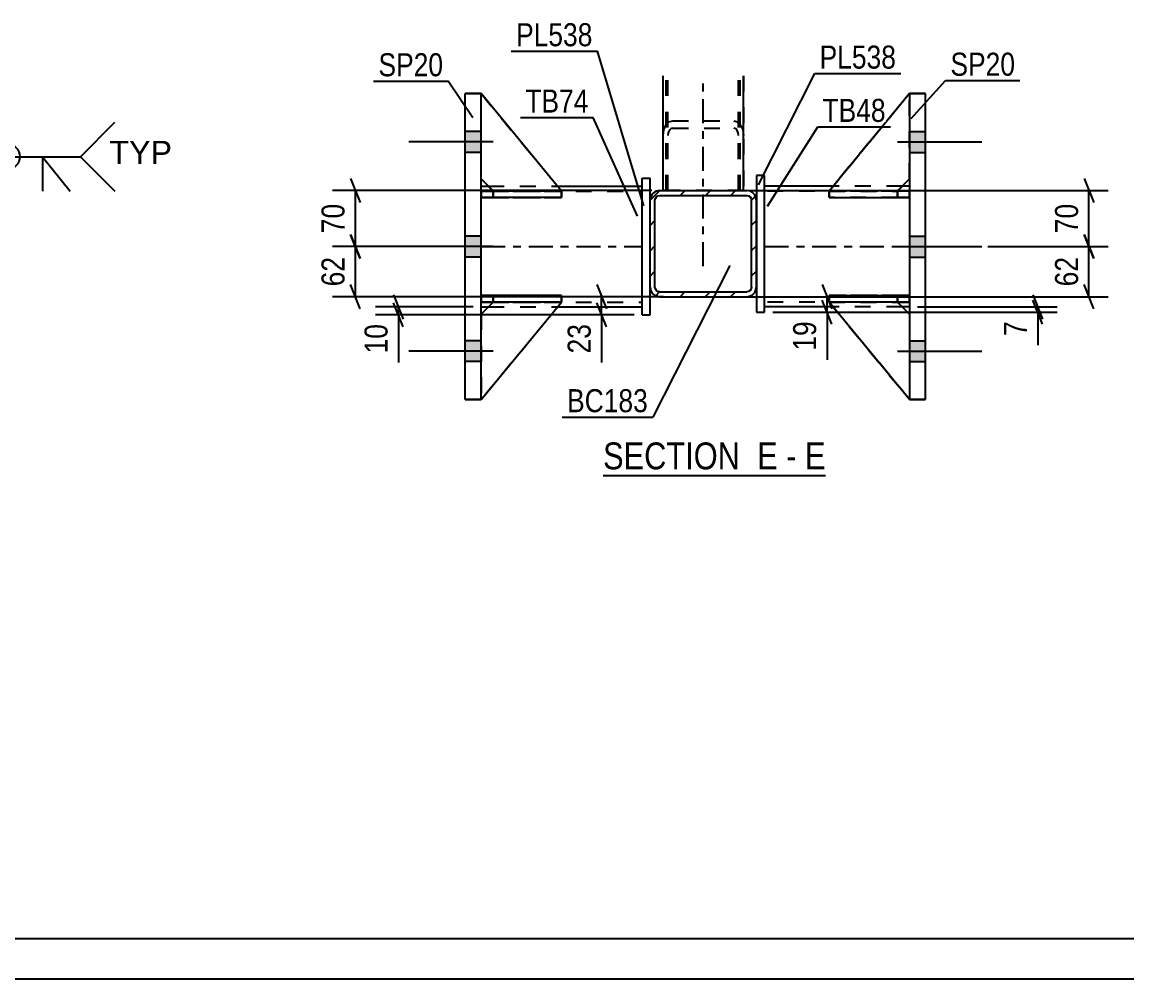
# Model space of a CAD drawing. Header units: millimetres. Extents: x -90 to 751, y -419 to 175.
# Drawn here: x 158.1 to 295.4, y -419.4 to -300.5 of the extents above; entities that cross this region are included whole.
import ezdxf

# ---------------------------------------------------------------- set-up
doc = ezdxf.new("R2010")
doc.units = ezdxf.units.MM
doc.linetypes.add('DXK_LINE_DOT2', pattern=[3.9198, 1.9599, -1.9599])
doc.linetypes.add('DXK_LINE_DOT3', pattern=[5.9187, 2.979, -0.9799, 0.9799, -0.9799])
doc.styles.add('Arial', font='ARIAL.TTF', dxfattribs={"height": 0.2})
doc.styles.add('Arial Narrow', font='ARIALN.TTF', dxfattribs={"height": 0.2})

# ---------------------------------------------------------------- blocks, each defined once
blk = doc.blocks.new('Unknown-814409720-18 - 1252')
at = {"color": 6, "linetype": 'Continuous'}
blk.add_line((230.33, -356.84), (257.98, -356.84), dxfattribs=at)
at = {"color": 0, "linetype": 'Continuous'}
for points in [[(248.44, -356.09), (248.44, -352.59), (230.33, -352.59), (230.33, -356.09)], [(252.05, -356.09), (252.05, -352.59), (249.49, -352.59), (249.49, -356.09)], [(254.37, -356.09), (254.37, -352.59), (253.1, -352.59), (253.1, -356.09)], [(257.98, -356.09), (257.98, -352.59), (255.42, -352.59), (255.42, -356.09)]]:
    blk.add_wipeout(points, dxfattribs=at)
at = {"color": 7, "linetype": 'Continuous', "style": 'Arial Narrow'}
for s, p in [('SECTION ', (230.33, -356.09)), ('E', (249.49, -356.09)), ('E', (255.42, -356.09)), ('-', (253.1, -356.09))]:
    blk.add_text(s, height=3.34, dxfattribs=at).set_placement(p)
blk = doc.blocks.new('Unknown-814409720-1133')
at = {"color": 5, "linetype": 'Continuous'}
for p, q in [((-85.09, -414.4), (745.91, -414.4)), ((-90.09, -419.4), (750.91, -419.4))]:
    blk.add_line(p, q, dxfattribs=at)
blk = doc.blocks.new('Part-814409720-1349 - 1252')
at = {"color": 7, "linetype": 'DXK_LINE_DOT2'}
for p, q in [((268.41, -309.4), (258.41, -321.51)), ((258.41, -321.51), (268.41, -309.4)), ((268.41, -320.01), (268.41, -309.4)), ((266.91, -321.51), (268.41, -320.01)), ((266.91, -321.51), (268.41, -320.01)), ((258.41, -321.51), (266.91, -321.51)), ((258.41, -321.51), (258.41, -321.51)), ((266.91, -321.51), (258.41, -321.51)), ((266.91, -321.51), (266.91, -321.51))]:
    blk.add_line(p, q, dxfattribs=at)
blk = doc.blocks.new('Part-814409720-1311 - 1252')
at = {"color": 2, "linetype": 'Continuous'}
for p, q in [((258.91, -320.91), (250.41, -320.91)), ((268.41, -320.91), (267.51, -320.91)), ((258.9, -335.91), (250.41, -335.91)), ((268.41, -335.91), (267.5, -335.91))]:
    blk.add_line(p, q, dxfattribs=at)
at = {"color": 7, "linetype": 'DXK_LINE_DOT2'}
for p, q in [((250.41, -335.91), (250.41, -320.91)), ((267.51, -320.91), (258.91, -320.91)), ((268.41, -320.91), (268.41, -335.91)), ((268.41, -321.51), (250.41, -321.51)), ((268.41, -335.31), (250.41, -335.31)), ((267.5, -335.91), (258.9, -335.91))]:
    blk.add_line(p, q, dxfattribs=at)
at = {"color": 7, "linetype": 'DXK_LINE_DOT3'}
blk.add_line((250.41, -328.41), (268.41, -328.41), dxfattribs=at)
blk = doc.blocks.new('Part-814409720-1264 - 1252')
at = {"color": 7, "linetype": 'DXK_LINE_DOT2'}
for p, q in [((237.78, -321.45), (237.78, -307.19)), ((238.18, -321.45), (238.18, -307.19)), ((247.38, -321.45), (247.38, -307.19)), ((247.78, -307.19), (247.78, -321.45)), ((247.78, -321.45), (237.78, -321.45)), ((237.78, -321.45), (237.78, -321.45)), ((237.78, -321.45), (247.78, -321.45)), ((247.78, -321.45), (247.78, -321.45))]:
    blk.add_line(p, q, dxfattribs=at)
at = {"color": 7, "linetype": 'DXK_LINE_DOT3'}
blk.add_line((242.78, -330.84), (242.78, -307.19), dxfattribs=at)
blk = doc.blocks.new('Part-814409720-1265 - 1252')
at = {"color": 2, "linetype": 'Continuous'}
for p, q in [((237.78, -321.45), (237.78, -307.19)), ((247.78, -321.45), (247.78, -307.19))]:
    blk.add_line(p, q, dxfattribs=at)
at = {"color": 7, "linetype": 'DXK_LINE_DOT2'}
for p, q in [((238.38, -321.45), (238.38, -307.19)), ((247.18, -321.45), (247.18, -307.19)), ((238.13, -313.31), (238.52, -312.91)), ((238.52, -312.91), (238.98, -312.77)), ((238.98, -312.77), (246.58, -312.77)), ((246.58, -312.77), (247.04, -312.91)), ((247.04, -312.91), (247.43, -313.31)), ((237.78, -314.63), (237.87, -313.92)), ((237.87, -313.92), (238.13, -313.31)), ((238.43, -314.27), (238.38, -314.63)), ((238.56, -313.97), (238.43, -314.27)), ((238.75, -313.77), (238.56, -313.97)), ((238.98, -313.7), (238.75, -313.77)), ((238.98, -313.7), (246.58, -313.7)), ((246.81, -313.77), (246.58, -313.7)), ((247.01, -313.97), (246.81, -313.77)), ((247.14, -314.27), (247.01, -313.97)), ((247.18, -314.63), (247.14, -314.27)), ((247.43, -313.31), (247.69, -313.92)), ((247.69, -313.92), (247.78, -314.63)), ((247.78, -321.45), (237.78, -321.45))]:
    blk.add_line(p, q, dxfattribs=at)
blk = doc.blocks.new('Part-814409720-1354 - 1252')
at = {"color": 2, "linetype": 'Continuous'}
for p, q in [((258.42, -321.5), (258.41, -321.5)), ((258.41, -321.5), (258.41, -322.3)), ((258.41, -322.3), (268.41, -322.3)), ((268.41, -321.5), (259.65, -321.5)), ((268.41, -321.5), (268.41, -321.5)), ((268.41, -321.5), (268.41, -322.3))]:
    blk.add_line(p, q, dxfattribs=at)
at = {"color": 7, "linetype": 'DXK_LINE_DOT2'}
for p, q in [((258.41, -322.3), (266.91, -322.3)), ((259.65, -321.5), (258.42, -321.5)), ((266.91, -321.5), (258.42, -321.5)), ((266.91, -321.5), (268.41, -321.5)), ((266.91, -321.5), (266.91, -322.3)), ((266.91, -322.3), (268.41, -322.3)), ((268.41, -321.5), (268.41, -321.5))]:
    blk.add_line(p, q, dxfattribs=at)
blk = doc.blocks.new('Part-814409720-1290 - 1252')
at = {"linetype": 'Continuous'}
h = blk.add_hatch(dxfattribs=at)
h.set_pattern_fill('', scale=0.7, style=0, pattern_type=0)
h.set_pattern_definition([(45, (237.3829, -321.4455), (-1.57154, 1.57154), [])])
h.paths.add_polyline_path([(248.18, -321.45), (237.38, -321.45), (236.92, -321.54), (236.53, -321.8), (236.27, -322.19), (236.18, -322.65), (236.18, -333.45), (236.27, -333.9), (236.53, -334.29), (236.92, -334.55), (237.38, -334.65), (248.18, -334.65), (248.64, -334.55), (249.03, -334.29), (249.29, -333.9), (249.38, -333.45), (249.38, -322.65), (249.29, -322.19), (249.03, -321.8), (248.64, -321.54)])
h.paths.add_polyline_path([(248.74, -322.42), (248.78, -322.65), (248.78, -333.45), (248.74, -333.68), (248.61, -333.87), (248.41, -334), (248.18, -334.05), (237.38, -334.05), (237.15, -334), (236.96, -333.87), (236.83, -333.68), (236.78, -333.45), (236.78, -322.65), (236.83, -322.42), (236.96, -322.22), (237.15, -322.09), (237.38, -322.05), (248.18, -322.05), (248.41, -322.09), (248.61, -322.22)])
at = {"color": 2, "linetype": 'Continuous'}
for p, q in [((236.27, -322.19), (236.18, -322.65)), ((236.18, -322.65), (236.18, -322.65)), ((236.18, -333.45), (236.18, -322.65)), ((236.78, -322.65), (236.83, -322.42)), ((236.78, -322.65), (236.78, -322.65)), ((236.78, -333.45), (236.78, -322.65)), ((236.83, -322.42), (236.96, -322.22)), ((237.38, -321.45), (236.92, -321.54)), ((236.96, -322.22), (237.15, -322.09)), ((237.15, -322.09), (237.38, -322.05)), ((237.38, -321.45), (237.38, -321.45)), ((237.38, -321.45), (248.18, -321.45)), ((237.38, -322.05), (237.38, -322.05)), ((237.38, -322.05), (248.18, -322.05)), ((248.18, -321.45), (248.18, -321.45)), ((248.64, -321.54), (248.18, -321.45)), ((248.18, -322.05), (248.18, -322.05)), ((248.18, -322.05), (248.41, -322.09)), ((248.41, -322.09), (248.61, -322.22)), ((248.61, -322.22), (248.74, -322.42)), ((248.74, -322.42), (248.78, -322.65)), ((248.78, -322.65), (248.78, -322.65)), ((248.78, -333.45), (248.78, -322.65)), ((249.38, -322.65), (249.29, -322.19)), ((249.38, -322.65), (249.38, -322.65)), ((249.38, -333.45), (249.38, -322.65)), ((236.18, -333.45), (236.18, -333.45)), ((236.18, -333.45), (236.27, -333.9)), ((236.78, -333.45), (236.78, -333.45)), ((236.83, -333.68), (236.78, -333.45)), ((248.78, -333.45), (248.74, -333.68)), ((248.78, -333.45), (248.78, -333.45)), ((249.29, -333.9), (249.38, -333.45)), ((249.38, -333.45), (249.38, -333.45)), ((236.96, -333.87), (236.83, -333.68)), ((236.92, -334.55), (237.38, -334.65)), ((237.15, -334), (236.96, -333.87)), ((237.38, -334.05), (237.15, -334)), ((237.38, -334.05), (237.38, -334.05)), ((237.38, -334.05), (248.18, -334.05)), ((237.38, -334.65), (237.38, -334.65)), ((237.38, -334.65), (248.18, -334.65)), ((248.41, -334), (248.18, -334.05)), ((248.18, -334.05), (248.18, -334.05)), ((248.18, -334.65), (248.64, -334.55)), ((248.18, -334.65), (248.18, -334.65)), ((248.61, -333.87), (248.41, -334)), ((248.74, -333.68), (248.61, -333.87))]:
    blk.add_line(p, q, dxfattribs=at)
at = {"color": 7, "linetype": 'DXK_LINE_DOT3'}
blk.add_line((242.78, -328.05), (242.78, -328.05), dxfattribs=at)
at = {"color": 2, "linetype": 'Continuous'}
for centre, start, end in [((237.38, -322.65), 112.5, 157.5), ((248.18, -322.65), 22.5, 67.5), ((237.38, -333.45), 202.5, 247.5), ((248.18, -333.45), 292.5, 337.5)]:
    blk.add_arc(centre, 1.2, start, end, dxfattribs=at)
blk = doc.blocks.new('Part-814409720-1326 - 1252')
at = {"color": 2, "linetype": 'Continuous'}
for p, q in [((250.41, -319.57), (249.41, -319.57)), ((249.41, -319.57), (249.41, -336.57)), ((250.41, -336.57), (250.41, -319.57)), ((249.41, -336.57), (250.41, -336.57))]:
    blk.add_line(p, q, dxfattribs=at)
blk = doc.blocks.new('Bolt-814409720-1459 - 1252')
at = {"linetype": 'Continuous'}
for points in [[(270.41, -316.71), (270.41, -314.11), (268.41, -314.11), (268.41, -316.71)], [(270.41, -316.71), (270.41, -314.11), (268.41, -314.11), (268.41, -316.71)], [(270.41, -316.71), (270.41, -314.11), (268.41, -314.11), (268.41, -316.71)], [(270.41, -329.71), (270.41, -327.11), (268.41, -327.11), (268.41, -329.71)], [(270.41, -329.71), (270.41, -327.11), (268.41, -327.11), (268.41, -329.71)], [(270.41, -342.71), (270.41, -340.11), (268.41, -340.11), (268.41, -342.71)], [(270.41, -342.71), (270.41, -340.11), (268.41, -340.11), (268.41, -342.71)], [(270.41, -342.71), (270.41, -340.11), (268.41, -340.11), (268.41, -342.71)]]:
    blk.add_hatch(color=1, dxfattribs=at).paths.add_polyline_path(points)
at = {"color": 1, "linetype": 'Continuous'}
for p, q in [((268.41, -314.11), (270.41, -314.11)), ((268.41, -314.11), (270.41, -314.11)), ((268.41, -314.11), (270.41, -314.11)), ((266.91, -315.41), (277.41, -315.41)), ((266.91, -315.41), (277.41, -315.41)), ((266.91, -315.41), (277.41, -315.41)), ((268.41, -316.71), (270.41, -316.71)), ((268.41, -316.71), (270.41, -316.71)), ((268.41, -316.71), (270.41, -316.71)), ((268.41, -327.11), (270.41, -327.11)), ((268.41, -327.11), (270.41, -327.11)), ((266.91, -328.41), (277.41, -328.41)), ((266.91, -328.41), (277.41, -328.41)), ((268.41, -329.71), (270.41, -329.71)), ((268.41, -329.71), (270.41, -329.71)), ((268.41, -340.11), (270.41, -340.11)), ((268.41, -340.11), (270.41, -340.11)), ((268.41, -340.11), (270.41, -340.11)), ((266.91, -341.41), (277.41, -341.41)), ((266.91, -341.41), (277.41, -341.41)), ((266.91, -341.41), (277.41, -341.41)), ((268.41, -342.71), (270.41, -342.71)), ((268.41, -342.71), (270.41, -342.71)), ((268.41, -342.71), (270.41, -342.71))]:
    blk.add_line(p, q, dxfattribs=at)
blk = doc.blocks.new('Part-814409720-1331 - 1252')
at = {"color": 2, "linetype": 'Continuous'}
for p, q in [((235.18, -336.9), (235.18, -319.9)), ((235.18, -319.9), (236.18, -319.9)), ((236.18, -322.64), (236.18, -319.9)), ((236.18, -336.9), (236.18, -333.45)), ((235.18, -336.9), (236.18, -336.9))]:
    blk.add_line(p, q, dxfattribs=at)
at = {"color": 7, "linetype": 'DXK_LINE_DOT2'}
blk.add_line((236.18, -333.45), (236.18, -322.64), dxfattribs=at)
blk = doc.blocks.new('Part-814409720-1346 - 1252')
at = {"color": 2, "linetype": 'Continuous'}
for p, q in [((215.18, -320.91), (216.08, -320.91)), ((224.68, -320.91), (235.18, -320.91)), ((215.18, -335.91), (216.09, -335.91)), ((224.69, -335.91), (235.18, -335.91))]:
    blk.add_line(p, q, dxfattribs=at)
at = {"color": 7, "linetype": 'DXK_LINE_DOT2'}
for p, q in [((215.18, -335.91), (215.18, -320.91)), ((216.08, -320.91), (224.68, -320.91)), ((235.18, -335.91), (235.18, -320.91)), ((215.18, -321.51), (235.18, -321.51)), ((215.18, -335.31), (235.18, -335.31)), ((216.09, -335.91), (224.69, -335.91))]:
    blk.add_line(p, q, dxfattribs=at)
at = {"color": 7, "linetype": 'DXK_LINE_DOT3'}
blk.add_line((215.18, -328.41), (235.18, -328.41), dxfattribs=at)
blk = doc.blocks.new('Part-814409720-1347 - 1252')
at = {"color": 7, "linetype": 'DXK_LINE_DOT2'}
for p, q in [((258.41, -335.31), (266.91, -335.31)), ((268.41, -347.4), (258.41, -335.31)), ((258.41, -335.31), (258.41, -335.31)), ((266.91, -335.31), (258.41, -335.31)), ((258.41, -335.31), (268.41, -347.4)), ((266.91, -335.31), (268.41, -336.81)), ((266.91, -335.31), (266.91, -335.31)), ((268.41, -336.81), (266.91, -335.31)), ((268.41, -336.81), (268.41, -347.4))]:
    blk.add_line(p, q, dxfattribs=at)
blk = doc.blocks.new('Part-814409720-1348 - 1252')
at = {"color": 2, "linetype": 'Continuous'}
for p, q in [((258.41, -335.31), (258.41, -335.31)), ((266.91, -335.31), (258.41, -335.31)), ((268.41, -347.4), (258.41, -335.31)), ((266.91, -335.31), (266.91, -335.31)), ((266.91, -335.31), (268.41, -336.81))]:
    blk.add_line(p, q, dxfattribs=at)
at = {"color": 7, "linetype": 'DXK_LINE_DOT2'}
for p, q in [((258.41, -335.31), (266.91, -335.31)), ((268.41, -347.4), (258.41, -335.31)), ((266.91, -335.31), (268.41, -336.81)), ((268.41, -336.81), (268.41, -347.4))]:
    blk.add_line(p, q, dxfattribs=at)
blk = doc.blocks.new('Part-814409720-1350 - 1252')
at = {"color": 2, "linetype": 'Continuous'}
for p, q in [((268.41, -309.4), (258.41, -321.51)), ((268.41, -309.41), (268.41, -309.4)), ((268.41, -309.4), (268.41, -309.4)), ((266.92, -321.5), (268.41, -320.01)), ((259.65, -321.51), (258.41, -321.51)), ((258.41, -321.51), (258.41, -321.51))]:
    blk.add_line(p, q, dxfattribs=at)
at = {"color": 7, "linetype": 'DXK_LINE_DOT2'}
for p, q in [((268.41, -309.4), (258.41, -321.51)), ((268.41, -320.01), (268.41, -309.41)), ((266.91, -321.51), (268.41, -320.01)), ((266.91, -321.51), (258.41, -321.51)), ((266.91, -321.51), (259.65, -321.51)), ((266.91, -321.51), (266.92, -321.5)), ((266.91, -321.51), (266.91, -321.51))]:
    blk.add_line(p, q, dxfattribs=at)
blk = doc.blocks.new('Part-814409720-1351 - 1252')
at = {"color": 7, "linetype": 'DXK_LINE_DOT2'}
for p, q in [((258.41, -335.3), (258.41, -334.5)), ((258.41, -334.5), (266.91, -334.5)), ((268.41, -334.5), (258.41, -334.5)), ((266.91, -335.3), (266.91, -334.5)), ((266.91, -334.5), (268.41, -334.5)), ((268.41, -335.3), (268.41, -334.5)), ((268.41, -335.3), (268.41, -334.5)), ((268.41, -334.5), (268.41, -334.5)), ((266.91, -335.3), (258.41, -335.3)), ((258.41, -335.3), (268.41, -335.3)), ((268.41, -335.3), (266.91, -335.3)), ((268.41, -335.3), (268.41, -335.3))]:
    blk.add_line(p, q, dxfattribs=at)
blk = doc.blocks.new('Part-814409720-1352 - 1252')
at = {"color": 7, "linetype": 'DXK_LINE_DOT2'}
for p, q in [((258.41, -322.3), (258.41, -321.5)), ((258.41, -321.5), (266.91, -321.5)), ((268.41, -321.5), (258.41, -321.5)), ((266.91, -322.3), (258.41, -322.3)), ((258.41, -322.3), (268.41, -322.3)), ((266.91, -322.3), (266.91, -321.5)), ((266.91, -321.5), (268.41, -321.5)), ((268.41, -322.3), (266.91, -322.3)), ((268.41, -322.3), (268.41, -321.5)), ((268.41, -322.3), (268.41, -321.5)), ((268.41, -321.5), (268.41, -321.5)), ((268.41, -322.3), (268.41, -322.3))]:
    blk.add_line(p, q, dxfattribs=at)
blk = doc.blocks.new('Part-814409720-1353 - 1252')
at = {"color": 2, "linetype": 'Continuous'}
for p, q in [((258.41, -334.5), (268.41, -334.5)), ((258.41, -334.5), (258.41, -335.3)), ((268.41, -334.5), (268.41, -334.5)), ((268.41, -335.3), (268.41, -334.5)), ((268.41, -335.3), (258.41, -335.3))]:
    blk.add_line(p, q, dxfattribs=at)
at = {"color": 7, "linetype": 'DXK_LINE_DOT2'}
for p, q in [((266.91, -334.5), (258.41, -334.5)), ((268.41, -334.5), (266.91, -334.5)), ((266.91, -334.5), (266.91, -335.3)), ((268.41, -334.5), (268.41, -334.5)), ((258.41, -335.3), (266.91, -335.3)), ((266.91, -335.3), (268.41, -335.3))]:
    blk.add_line(p, q, dxfattribs=at)
blk = doc.blocks.new('Part-814409720-1355 - 1252')
at = {"color": 7, "linetype": 'DXK_LINE_DOT2'}
for p, q in [((216.68, -335.31), (215.18, -336.81)), ((215.18, -347.4), (225.18, -335.31)), ((215.18, -336.81), (216.68, -335.31)), ((215.18, -347.4), (225.18, -335.31)), ((225.18, -335.31), (216.68, -335.31)), ((216.68, -335.31), (216.68, -335.31)), ((216.68, -335.31), (225.18, -335.31)), ((225.18, -335.31), (225.18, -335.31)), ((215.18, -336.81), (215.18, -347.4))]:
    blk.add_line(p, q, dxfattribs=at)
blk = doc.blocks.new('Part-814409720-1356 - 1252')
at = {"color": 2, "linetype": 'Continuous'}
for p, q in [((216.68, -335.31), (215.18, -336.81)), ((215.18, -347.4), (225.18, -335.31)), ((225.18, -335.31), (216.68, -335.31)), ((216.68, -335.31), (216.68, -335.31)), ((225.18, -335.31), (225.18, -335.31))]:
    blk.add_line(p, q, dxfattribs=at)
at = {"color": 7, "linetype": 'DXK_LINE_DOT2'}
for p, q in [((215.18, -336.81), (216.68, -335.31)), ((215.18, -347.4), (225.18, -335.31)), ((216.68, -335.31), (225.18, -335.31)), ((215.18, -336.81), (215.18, -347.4))]:
    blk.add_line(p, q, dxfattribs=at)
blk = doc.blocks.new('Part-814409720-1357 - 1252')
at = {"color": 7, "linetype": 'DXK_LINE_DOT2'}
for p, q in [((215.18, -320.01), (215.18, -309.4)), ((215.18, -309.4), (225.18, -321.51)), ((215.18, -309.4), (225.18, -321.51)), ((216.68, -321.51), (215.18, -320.01)), ((216.68, -321.51), (215.18, -320.01)), ((225.18, -321.51), (216.68, -321.51)), ((216.68, -321.51), (216.68, -321.51)), ((216.68, -321.51), (225.18, -321.51)), ((225.18, -321.51), (225.18, -321.51))]:
    blk.add_line(p, q, dxfattribs=at)
blk = doc.blocks.new('Part-814409720-1358 - 1252')
at = {"color": 2, "linetype": 'Continuous'}
for p, q in [((215.18, -309.4), (215.18, -309.4)), ((215.18, -309.4), (215.18, -309.41)), ((225.18, -321.51), (215.18, -309.4)), ((216.67, -321.5), (215.18, -320.01)), ((223.93, -321.51), (225.18, -321.51)), ((225.18, -321.51), (225.18, -321.51))]:
    blk.add_line(p, q, dxfattribs=at)
at = {"color": 7, "linetype": 'DXK_LINE_DOT2'}
for p, q in [((215.18, -309.4), (225.18, -321.51)), ((215.18, -320.01), (215.18, -309.41)), ((216.68, -321.51), (215.18, -320.01)), ((216.68, -321.51), (216.67, -321.5)), ((225.18, -321.51), (216.68, -321.51)), ((216.68, -321.51), (216.68, -321.51)), ((216.68, -321.51), (223.93, -321.51))]:
    blk.add_line(p, q, dxfattribs=at)
blk = doc.blocks.new('Part-814409720-1359 - 1252')
at = {"color": 7, "linetype": 'DXK_LINE_DOT2'}
for p, q in [((215.18, -334.5), (216.68, -334.5)), ((225.18, -334.5), (215.18, -334.5)), ((215.18, -334.5), (215.18, -334.5)), ((215.18, -334.5), (215.18, -335.3)), ((215.18, -334.5), (215.18, -335.3)), ((216.68, -334.5), (225.18, -334.5)), ((216.68, -334.5), (216.68, -335.3)), ((225.18, -334.5), (225.18, -335.3)), ((216.68, -335.3), (215.18, -335.3)), ((215.18, -335.3), (225.18, -335.3)), ((215.18, -335.3), (215.18, -335.3)), ((225.18, -335.3), (216.68, -335.3))]:
    blk.add_line(p, q, dxfattribs=at)
blk = doc.blocks.new('Part-814409720-1360 - 1252')
at = {"color": 7, "linetype": 'DXK_LINE_DOT2'}
for p, q in [((215.18, -321.5), (216.68, -321.5)), ((224.95, -321.5), (215.18, -321.5)), ((215.18, -321.5), (215.18, -321.5)), ((215.18, -321.5), (215.18, -322.3)), ((215.18, -321.5), (215.18, -322.3)), ((216.68, -322.3), (215.18, -322.3)), ((215.18, -322.3), (225.18, -322.3)), ((215.18, -322.3), (215.18, -322.3)), ((216.68, -321.5), (225.18, -321.5)), ((216.68, -321.5), (216.68, -322.3)), ((225.18, -322.3), (216.68, -322.3)), ((225.18, -321.5), (225.18, -322.3))]:
    blk.add_line(p, q, dxfattribs=at)
blk = doc.blocks.new('Part-814409720-1361 - 1252')
at = {"color": 2, "linetype": 'Continuous'}
for p, q in [((215.18, -335.3), (215.18, -334.5)), ((225.18, -334.5), (215.18, -334.5)), ((225.18, -335.3), (225.18, -334.5)), ((225.18, -335.3), (215.18, -335.3)), ((215.18, -335.3), (215.18, -335.3))]:
    blk.add_line(p, q, dxfattribs=at)
at = {"color": 7, "linetype": 'DXK_LINE_DOT2'}
for p, q in [((216.68, -334.5), (215.18, -334.5)), ((216.68, -335.3), (216.68, -334.5)), ((225.18, -334.5), (216.68, -334.5)), ((215.18, -335.3), (216.68, -335.3)), ((216.68, -335.3), (225.18, -335.3))]:
    blk.add_line(p, q, dxfattribs=at)
blk = doc.blocks.new('Part-814409720-1362 - 1252')
at = {"color": 2, "linetype": 'Continuous'}
for p, q in [((215.18, -322.3), (215.18, -321.5)), ((215.18, -321.5), (223.93, -321.5)), ((225.18, -322.3), (215.18, -322.3)), ((215.18, -322.3), (215.18, -322.3)), ((225.18, -321.5), (225.17, -321.5)), ((225.18, -322.3), (225.18, -321.5))]:
    blk.add_line(p, q, dxfattribs=at)
at = {"color": 7, "linetype": 'DXK_LINE_DOT2'}
for p, q in [((216.68, -321.5), (215.18, -321.5)), ((215.18, -322.3), (216.68, -322.3)), ((216.68, -322.3), (216.68, -321.5)), ((216.68, -321.5), (225.17, -321.5)), ((216.68, -322.3), (225.18, -322.3))]:
    blk.add_line(p, q, dxfattribs=at)
blk = doc.blocks.new('Part-814409720-1377 - 1252')
at = {"color": 2, "linetype": 'Continuous'}
for p, q in [((268.41, -309.41), (270.41, -309.41)), ((268.41, -309.41), (268.41, -309.41)), ((268.41, -309.41), (268.41, -347.41)), ((270.41, -309.41), (270.41, -309.41)), ((270.41, -347.41), (270.41, -309.41)), ((270.41, -347.41), (268.41, -347.41))]:
    blk.add_line(p, q, dxfattribs=at)
at = {"color": 7, "linetype": 'DXK_LINE_DOT2'}
for p, q in [((270.41, -309.41), (268.41, -309.41)), ((268.41, -347.41), (268.41, -347.41)), ((268.41, -347.41), (270.41, -347.41)), ((270.41, -347.41), (270.41, -347.41))]:
    blk.add_line(p, q, dxfattribs=at)
blk = doc.blocks.new('Part-814409720-1382 - 1252')
at = {"color": 2, "linetype": 'Continuous'}
for p, q in [((213.18, -309.41), (213.18, -309.41)), ((213.18, -309.41), (215.18, -309.41)), ((213.18, -347.41), (213.18, -309.41)), ((215.18, -309.41), (215.18, -309.41)), ((215.18, -347.41), (215.18, -309.41)), ((215.18, -347.41), (213.18, -347.41))]:
    blk.add_line(p, q, dxfattribs=at)
at = {"color": 7, "linetype": 'DXK_LINE_DOT2'}
for p, q in [((215.18, -309.41), (213.18, -309.41)), ((213.18, -347.41), (213.18, -347.41)), ((213.18, -347.41), (215.18, -347.41)), ((215.18, -347.41), (215.18, -347.41))]:
    blk.add_line(p, q, dxfattribs=at)
blk = doc.blocks.new('Bolt-814409720-1460 - 1252')
at = {"linetype": 'Continuous'}
for points in [[(215.18, -316.71), (215.18, -314.11), (213.18, -314.11), (213.18, -316.71)], [(215.18, -316.71), (215.18, -314.11), (213.18, -314.11), (213.18, -316.71)], [(215.18, -316.71), (215.18, -314.11), (213.18, -314.11), (213.18, -316.71)], [(215.18, -329.71), (215.18, -327.11), (213.18, -327.11), (213.18, -329.71)], [(215.18, -329.71), (215.18, -327.11), (213.18, -327.11), (213.18, -329.71)], [(215.18, -342.71), (215.18, -340.11), (213.18, -340.11), (213.18, -342.71)], [(215.18, -342.71), (215.18, -340.11), (213.18, -340.11), (213.18, -342.71)], [(215.18, -342.71), (215.18, -340.11), (213.18, -340.11), (213.18, -342.71)]]:
    blk.add_hatch(color=1, dxfattribs=at).paths.add_polyline_path(points)
at = {"color": 1, "linetype": 'Continuous'}
for p, q in [((215.18, -314.11), (213.18, -314.11)), ((215.18, -314.11), (213.18, -314.11)), ((215.18, -314.11), (213.18, -314.11)), ((216.68, -315.41), (206.18, -315.41)), ((216.68, -315.41), (206.18, -315.41)), ((216.68, -315.41), (206.18, -315.41)), ((215.18, -316.71), (213.18, -316.71)), ((215.18, -316.71), (213.18, -316.71)), ((215.18, -316.71), (213.18, -316.71)), ((215.18, -327.11), (213.18, -327.11)), ((215.18, -327.11), (213.18, -327.11)), ((216.68, -328.41), (206.18, -328.41)), ((216.68, -328.41), (206.18, -328.41)), ((215.18, -329.71), (213.18, -329.71)), ((215.18, -329.71), (213.18, -329.71)), ((215.18, -340.11), (213.18, -340.11)), ((215.18, -340.11), (213.18, -340.11)), ((215.18, -340.11), (213.18, -340.11)), ((216.68, -341.41), (206.18, -341.41)), ((216.68, -341.41), (206.18, -341.41)), ((216.68, -341.41), (206.18, -341.41)), ((215.18, -342.71), (213.18, -342.71)), ((215.18, -342.71), (213.18, -342.71)), ((215.18, -342.71), (213.18, -342.71))]:
    blk.add_line(p, q, dxfattribs=at)
blk = doc.blocks.new('StraightDimension-814409720-1523 - 1252')
at = {"color": 7, "linetype": 'Continuous'}
for p, q in [((198.95, -319.94), (200.15, -322.94)), ((236.38, -321.44), (196.7, -321.44)), ((199.55, -328.41), (199.55, -321.44)), ((200.15, -329.91), (198.95, -326.91)), ((206.93, -328.41), (196.7, -328.41))]:
    blk.add_line(p, q, dxfattribs=at)
at = {"color": 0}
blk.add_wipeout([(198.8, -322.5), (194.6, -322.5), (194.6, -327.35), (198.8, -327.35)], dxfattribs=at)
at = {"color": 3, "style": 'Arial Narrow'}
blk.add_text('70', height=2.863, rotation=90.0002, dxfattribs=at).set_placement((198.2, -326.75))
blk = doc.blocks.new('StraightDimension-814409720-1558 - 1252')
at = {"color": 7, "linetype": 'Continuous'}
for p, q in [((290.11, -326.91), (291.31, -329.91)), ((278.16, -328.41), (293.11, -328.41)), ((290.71, -334.64), (290.71, -328.41)), ((291.31, -336.14), (290.11, -333.14)), ((247.8, -334.64), (293.11, -334.64))]:
    blk.add_line(p, q, dxfattribs=at)
at = {"color": 0}
blk.add_wipeout([(289.96, -329.1), (285.76, -329.1), (285.76, -333.95), (289.96, -333.95)], dxfattribs=at)
at = {"color": 3, "style": 'Arial Narrow'}
blk.add_text('62', height=2.863, rotation=90.0002, dxfattribs=at).set_placement((289.36, -333.35))
blk = doc.blocks.new('StraightDimension-814409720-1569 - 1252')
at = {"color": 7, "linetype": 'Continuous'}
for p, q in [((283.75, -334.41), (284.95, -337.41)), ((269.41, -335.91), (286.75, -335.91)), ((284.95, -338.07), (283.75, -335.07)), ((284.35, -336.57), (284.35, -335.91)), ((251.41, -336.57), (286.75, -336.57)), ((284.35, -336.57), (284.35, -340.65)), ((284.35, -336.57), (284.35, -340.65))]:
    blk.add_line(p, q, dxfattribs=at)
at = {"color": 0}
blk.add_wipeout([(283.6, -337.09), (279.4, -337.09), (279.4, -340.12), (283.6, -340.12)], dxfattribs=at)
at = {"color": 3, "style": 'Arial Narrow'}
blk.add_text('7', height=2.86, rotation=90.0002, dxfattribs=at).set_placement((283, -339.52))
blk = doc.blocks.new('StraightDimension-814409720-1536 - 1252')
at = {"color": 7, "linetype": 'Continuous'}
for p, q in [((257.56, -333.14), (258.76, -336.14)), ((247.93, -334.64), (260.56, -334.64)), ((258.16, -336.57), (258.16, -334.64)), ((258.76, -338.07), (257.56, -335.07)), ((251.41, -336.57), (260.56, -336.57)), ((258.16, -336.57), (258.16, -342.47)), ((258.16, -336.57), (258.16, -342.47))]:
    blk.add_line(p, q, dxfattribs=at)
at = {"color": 0}
blk.add_wipeout([(257.41, -337.09), (253.21, -337.09), (253.21, -341.95), (257.41, -341.95)], dxfattribs=at)
at = {"color": 3, "style": 'Arial Narrow'}
blk.add_text('19', height=2.863, rotation=90.0002, dxfattribs=at).set_placement((256.81, -341.35))
blk = doc.blocks.new('StraightDimension-814409720-1498 - 1252')
at = {"color": 7, "linetype": 'Continuous'}
for p, q in [((229.54, -333.14), (230.74, -336.14)), ((237.83, -334.64), (227.29, -334.64)), ((230.14, -336.9), (230.14, -334.64)), ((230.74, -338.4), (229.54, -335.4)), ((234.18, -336.9), (227.29, -336.9)), ((230.14, -336.9), (230.14, -342.81)), ((230.14, -336.9), (230.14, -342.81))]:
    blk.add_line(p, q, dxfattribs=at)
at = {"color": 0}
blk.add_wipeout([(229.39, -337.43), (225.19, -337.43), (225.19, -342.29), (229.39, -342.29)], dxfattribs=at)
at = {"color": 3, "style": 'Arial Narrow'}
blk.add_text('23', height=2.863, rotation=90.0002, dxfattribs=at).set_placement((228.79, -341.69))
blk = doc.blocks.new('StraightDimension-814409720-1513 - 1252')
at = {"color": 7, "linetype": 'Continuous'}
for p, q in [((198.95, -326.91), (200.15, -329.91)), ((206.93, -328.41), (196.7, -328.41)), ((199.55, -334.64), (199.55, -328.41)), ((200.15, -336.14), (198.95, -333.14)), ((236.38, -334.64), (196.7, -334.64))]:
    blk.add_line(p, q, dxfattribs=at)
at = {"color": 0}
blk.add_wipeout([(198.8, -329.1), (194.6, -329.1), (194.6, -333.95), (198.8, -333.95)], dxfattribs=at)
at = {"color": 3, "style": 'Arial Narrow'}
blk.add_text('62', height=2.863, rotation=90.0002, dxfattribs=at).set_placement((198.2, -333.35))
blk = doc.blocks.new('StraightDimension-814409720-1547 - 1252')
at = {"color": 7, "linetype": 'Continuous'}
for p, q in [((290.11, -319.94), (291.31, -322.94)), ((248.47, -321.44), (293.11, -321.44)), ((290.71, -328.41), (290.71, -321.44)), ((291.31, -329.91), (290.11, -326.91)), ((278.16, -328.41), (293.11, -328.41))]:
    blk.add_line(p, q, dxfattribs=at)
at = {"color": 0}
blk.add_wipeout([(289.96, -322.5), (285.76, -322.5), (285.76, -327.35), (289.96, -327.35)], dxfattribs=at)
at = {"color": 3, "style": 'Arial Narrow'}
blk.add_text('70', height=2.863, rotation=90.0002, dxfattribs=at).set_placement((289.36, -326.75))
blk = doc.blocks.new('StraightDimension-814409720-1580 - 1252')
at = {"color": 7, "linetype": 'Continuous'}
for p, q in [((204.3, -334.41), (205.5, -337.41)), ((214.18, -335.91), (202.05, -335.91)), ((205.5, -338.4), (204.3, -335.4)), ((204.9, -336.9), (204.9, -335.91)), ((234.18, -336.9), (202.05, -336.9)), ((204.9, -336.9), (204.9, -342.81)), ((204.9, -336.9), (204.9, -342.81))]:
    blk.add_line(p, q, dxfattribs=at)
at = {"color": 0}
blk.add_wipeout([(204.15, -337.43), (199.95, -337.43), (199.95, -342.29), (204.15, -342.29)], dxfattribs=at)
at = {"color": 3, "style": 'Arial Narrow'}
blk.add_text('10', height=2.863, rotation=90.0002, dxfattribs=at).set_placement((203.55, -341.69))
blk = doc.blocks.new('Mark-814409720-1285 - 1252')
at = {"color": 0}
blk.add_wipeout([(235.91, -348.99), (235.91, -345.99), (225.86, -345.99), (225.86, -348.99)], dxfattribs=at)
blk.add_wipeout([(235.91, -348.99), (235.91, -345.99), (225.86, -345.99), (225.86, -348.99)], dxfattribs=at)
at = {"color": 30, "linetype": 'Continuous'}
for p in [(246.08, -330.77), (225.26, -349.59)]:
    blk.add_line(p, (236.51, -349.59), dxfattribs=at)
at = {"color": 3, "style": 'Arial Narrow'}
blk.add_text('BC183', height=2.863, dxfattribs=at).set_placement((225.86, -348.99))
blk = doc.blocks.new('Mark-814409720-1322 - 1252')
at = {"color": 0}
blk.add_wipeout([(266.75, -306.3), (266.75, -303.3), (257.24, -303.3), (257.24, -306.3)], dxfattribs=at)
blk.add_wipeout([(266.75, -306.3), (266.75, -303.3), (257.24, -303.3), (257.24, -306.3)], dxfattribs=at)
at = {"color": 30, "linetype": 'Continuous'}
for p, q in [((249.65, -320.73), (256.64, -306.9)), ((256.64, -306.9), (267.35, -306.9))]:
    blk.add_line(p, q, dxfattribs=at)
at = {"color": 3, "style": 'Arial Narrow'}
blk.add_text('PL538', height=2.863, dxfattribs=at).set_placement((257.24, -306.3))
blk = doc.blocks.new('Mark-814409720-1307 - 1252')
at = {"color": 0}
blk.add_wipeout([(265.46, -312.92), (265.46, -309.92), (257.6, -309.92), (257.6, -312.92)], dxfattribs=at)
blk.add_wipeout([(265.46, -312.92), (265.46, -309.92), (257.6, -309.92), (257.6, -312.92)], dxfattribs=at)
at = {"color": 30, "linetype": 'Continuous'}
for p, q in [((250.75, -323.4), (257, -313.52)), ((257, -313.52), (266.06, -313.52))]:
    blk.add_line(p, q, dxfattribs=at)
at = {"color": 3, "style": 'Arial Narrow'}
blk.add_text('TB48', height=2.863, dxfattribs=at).set_placement((257.6, -312.92))
blk = doc.blocks.new('Mark-814409720-1327 - 1252')
at = {"color": 0}
blk.add_wipeout([(229.03, -303.52), (229.03, -300.52), (219.52, -300.52), (219.52, -303.52)], dxfattribs=at)
blk.add_wipeout([(229.03, -303.52), (229.03, -300.52), (219.52, -300.52), (219.52, -303.52)], dxfattribs=at)
at = {"color": 30, "linetype": 'Continuous'}
for p in [(218.92, -304.12), (235.41, -323.33)]:
    blk.add_line(p, (229.63, -304.12), dxfattribs=at)
at = {"color": 3, "style": 'Arial Narrow'}
blk.add_text('PL538', height=2.863, dxfattribs=at).set_placement((219.52, -303.52))
blk = doc.blocks.new('Mark-814409720-1342 - 1252')
at = {"color": 0}
blk.add_wipeout([(228.52, -311.76), (228.52, -308.76), (220.67, -308.76), (220.67, -311.76)], dxfattribs=at)
blk.add_wipeout([(228.52, -311.76), (228.52, -308.76), (220.67, -308.76), (220.67, -311.76)], dxfattribs=at)
at = {"color": 30, "linetype": 'Continuous'}
for p in [(220.07, -312.36), (234.6, -324.63)]:
    blk.add_line(p, (229.12, -312.36), dxfattribs=at)
at = {"color": 3, "style": 'Arial Narrow'}
blk.add_text('TB74', height=2.863, dxfattribs=at).set_placement((220.67, -311.76))
blk = doc.blocks.new('Mark-814409720-1373 - 1252')
at = {"color": 0}
blk.add_wipeout([(281.54, -307.18), (281.54, -304.18), (273.5, -304.18), (273.5, -307.18)], dxfattribs=at)
blk.add_wipeout([(281.54, -307.18), (281.54, -304.18), (273.5, -304.18), (273.5, -307.18)], dxfattribs=at)
at = {"color": 30, "linetype": 'Continuous'}
for p, q in [((268.62, -312.49), (272.9, -307.78)), ((272.9, -307.78), (282.14, -307.78))]:
    blk.add_line(p, q, dxfattribs=at)
at = {"color": 3, "style": 'Arial Narrow'}
blk.add_text('SP20', height=2.863, dxfattribs=at).set_placement((273.5, -307.18))
blk = doc.blocks.new('Mark-814409720-1378 - 1252')
at = {"color": 0}
blk.add_wipeout([(210.46, -307.25), (210.46, -304.25), (202.42, -304.25), (202.42, -307.25)], dxfattribs=at)
blk.add_wipeout([(210.46, -307.25), (210.46, -304.25), (202.42, -304.25), (202.42, -307.25)], dxfattribs=at)
at = {"color": 30, "linetype": 'Continuous'}
for p in [(201.82, -307.85), (214.15, -312.43)]:
    blk.add_line(p, (211.06, -307.85), dxfattribs=at)
at = {"color": 3, "style": 'Arial Narrow'}
blk.add_text('SP20', height=2.863, dxfattribs=at).set_placement((202.42, -307.25))
blk = doc.blocks.new('WeldMark-814409720-1858 - 1618')
at = {"linetype": 'Continuous'}
blk.add_hatch(color=30, dxfattribs=at).paths.add_polyline_path([(144.98, -326.02), (142.08, -327.1), (144.13, -324.78)])
at = {"color": 30, "linetype": 'Continuous'}
for p, q in [((142.08, -327.1), (156.38, -317.24)), ((156.38, -317.24), (165.38, -317.24))]:
    blk.add_line(p, q, dxfattribs=at)
at = {"color": 3, "linetype": 'Continuous'}
for q in [(164.1, -321.52), (160.67, -321.52)]:
    blk.add_line((160.67, -317.24), q, dxfattribs=at)
for start, end in [(90, 270), (270, 90)]:
    blk.add_arc((156.38, -317.24), 1.5, start, end, dxfattribs=at)
at = {"color": 0, "linetype": 'Continuous'}
blk.add_wipeout([(176.76, -318.14), (176.76, -315.14), (168.98, -315.14), (168.98, -318.14)], dxfattribs=at)
blk.add_wipeout([(176.76, -318.14), (176.76, -315.14), (168.98, -315.14), (168.98, -318.14)], dxfattribs=at)
at = {"color": 3, "linetype": 'Continuous'}
for q in [(169.67, -312.95), (169.67, -321.52)]:
    blk.add_line((165.38, -317.24), q, dxfattribs=at)
at = {"color": 3, "linetype": 'Continuous', "style": 'Arial'}
blk.add_text('TYP', height=2.865, dxfattribs=at).set_placement((168.98, -318.14))

msp = doc.modelspace()

# ---------------------------------------------------------------- block references
for name in ['Part-814409720-1264 - 1252', 'Part-814409720-1265 - 1252', 'Part-814409720-1382 - 1252', 'Part-814409720-1357 - 1252', 'Part-814409720-1358 - 1252', 'Part-814409720-1349 - 1252', 'Part-814409720-1350 - 1252', 'Part-814409720-1377 - 1252', 'Bolt-814409720-1460 - 1252', 'Bolt-814409720-1459 - 1252', 'Part-814409720-1326 - 1252', 'Part-814409720-1346 - 1252', 'Part-814409720-1331 - 1252', 'Part-814409720-1311 - 1252', 'Part-814409720-1360 - 1252', 'Part-814409720-1362 - 1252', 'Part-814409720-1290 - 1252', 'Part-814409720-1354 - 1252', 'Part-814409720-1352 - 1252', 'Part-814409720-1359 - 1252', 'Part-814409720-1361 - 1252', 'Part-814409720-1351 - 1252', 'Part-814409720-1353 - 1252', 'Part-814409720-1355 - 1252', 'Part-814409720-1356 - 1252', 'Part-814409720-1347 - 1252', 'Part-814409720-1348 - 1252', 'Unknown-814409720-18 - 1252']:
    msp.add_blockref(name, (0, 0))

# ---------------------------------------------------------------- next in the draw order: block references
msp.add_blockref('Unknown-814409720-1133', (0, 0))

# ---------------------------------------------------------------- next in the draw order: block references
for name in ['Mark-814409720-1378 - 1252', 'Mark-814409720-1373 - 1252', 'WeldMark-814409720-1858 - 1618', 'StraightDimension-814409720-1523 - 1252', 'StraightDimension-814409720-1558 - 1252', 'StraightDimension-814409720-1498 - 1252']:
    msp.add_blockref(name, (0, 0))

# ---------------------------------------------------------------- next in the draw order: block references
for name in ['Mark-814409720-1327 - 1252', 'StraightDimension-814409720-1547 - 1252', 'StraightDimension-814409720-1513 - 1252', 'StraightDimension-814409720-1569 - 1252']:
    msp.add_blockref(name, (0, 0))

# ---------------------------------------------------------------- next in the draw order: block references
for name in ['Mark-814409720-1322 - 1252', 'Mark-814409720-1342 - 1252', 'StraightDimension-814409720-1536 - 1252', 'StraightDimension-814409720-1580 - 1252']:
    msp.add_blockref(name, (0, 0))

# ---------------------------------------------------------------- next in the draw order: block references
for name in ['Mark-814409720-1307 - 1252', 'Mark-814409720-1285 - 1252']:
    msp.add_blockref(name, (0, 0))

doc.saveas('drawing.dxf')
